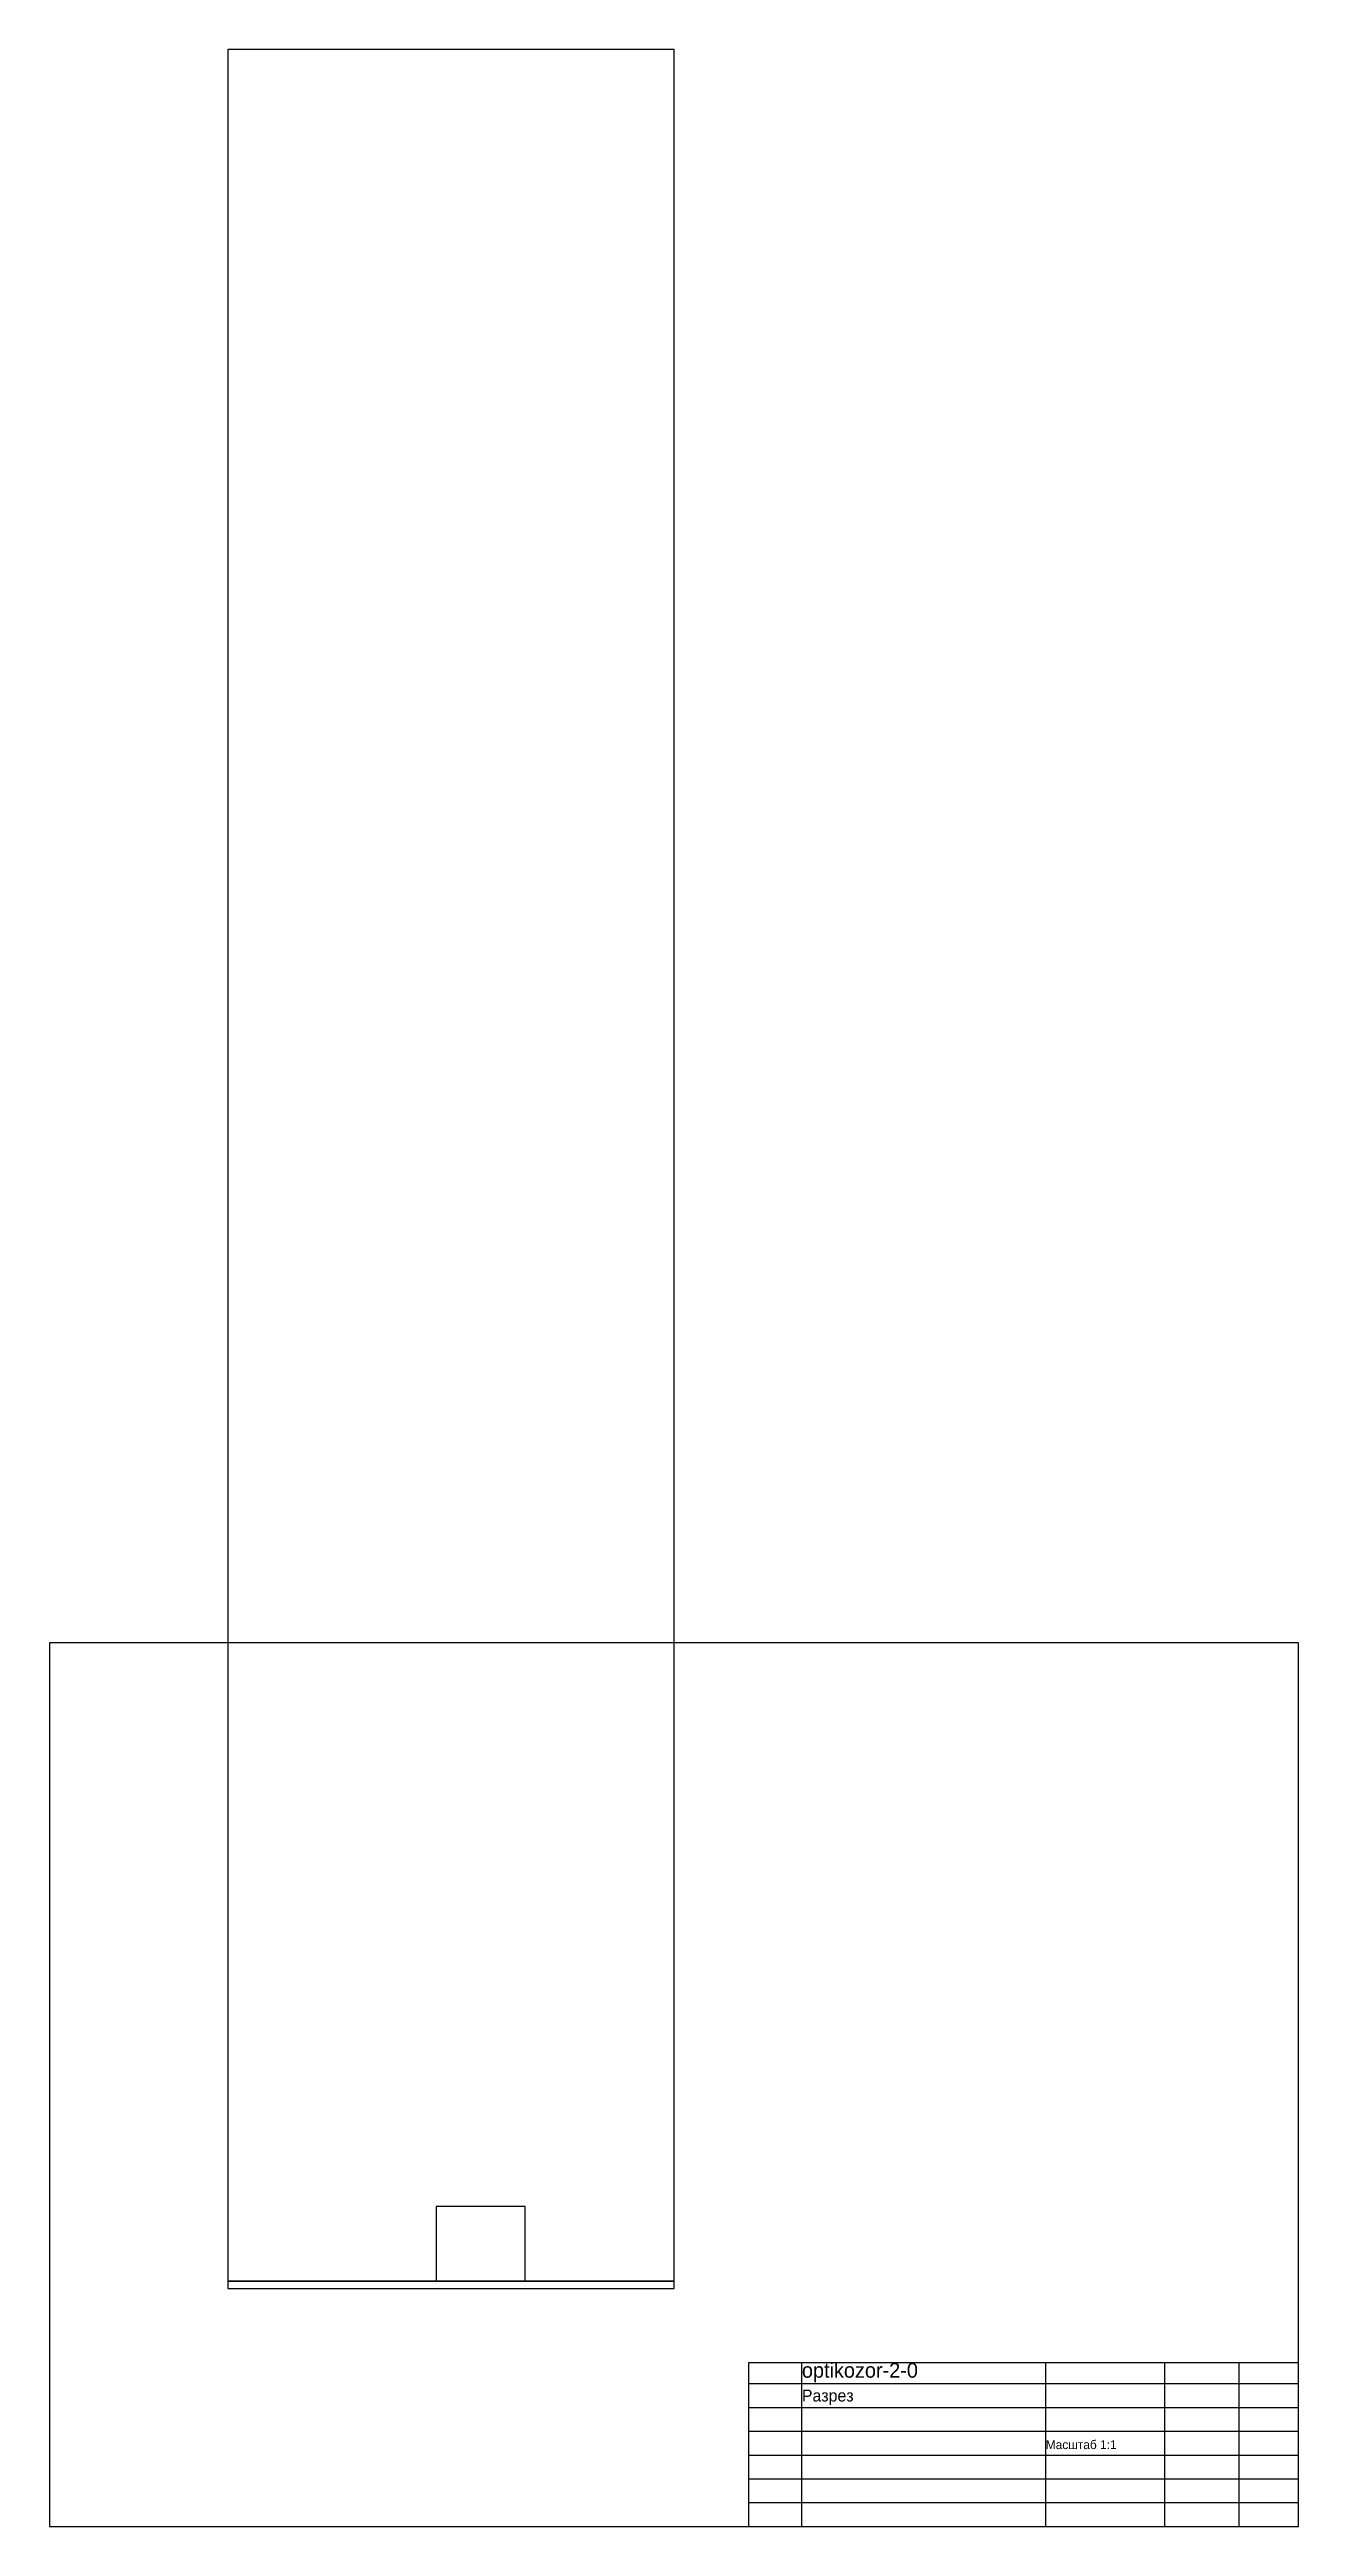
# Model space of a CAD drawing. Header units: metres. Extents: x 0 to 420, y 0 to 832.
import ezdxf

# ---------------------------------------------------------------- set-up
doc = ezdxf.new("R2010")
doc.units = ezdxf.units.M

msp = doc.modelspace()

# ---------------------------------------------------------------- linework, layer by layer
for p, q in [((210, 832.5), (60, 832.5)), ((60, 832.5), (60, 82.5)), ((210, 82.5), (210, 832.5)), ((420, 297), (0, 297)), ((0, 297), (0, 0)), ((420, 0), (420, 297)), ((160, 107.5), (130, 107.5)), ((130, 107.5), (130, 82.5)), ((160, 82.5), (160, 107.5)), ((210, 82.5), (60, 82.5)), ((60, 82.5), (60, 80)), ((60, 82.5), (210, 82.5)), ((60, 80), (210, 80)), ((130, 82.5), (160, 82.5)), ((210, 80), (210, 82.5)), ((420, 55), (235, 55)), ((235, 55), (235, 0)), ((253, 0), (253, 55)), ((335, 0), (335, 55)), ((375, 0), (375, 55)), ((400, 0), (400, 55)), ((420, 0), (420, 55)), ((235, 48), (420, 48)), ((235, 40), (420, 40)), ((235, 32), (420, 32)), ((235, 24), (420, 24)), ((235, 16), (420, 16)), ((0, 0), (420, 0)), ((235, 8), (420, 8)), ((235, 0), (420, 0))]:
    msp.add_line(p, q)

# ---------------------------------------------------------------- texts
for s, height, p in [('optikozor-2-0', 5, (253, 50)), ('Разрез', 4, (253, 42)), ('Масштаб 1:1', 3, (335, 26))]:
    msp.add_text(s, height=height).set_placement(p)

doc.saveas('drawing.dxf')
